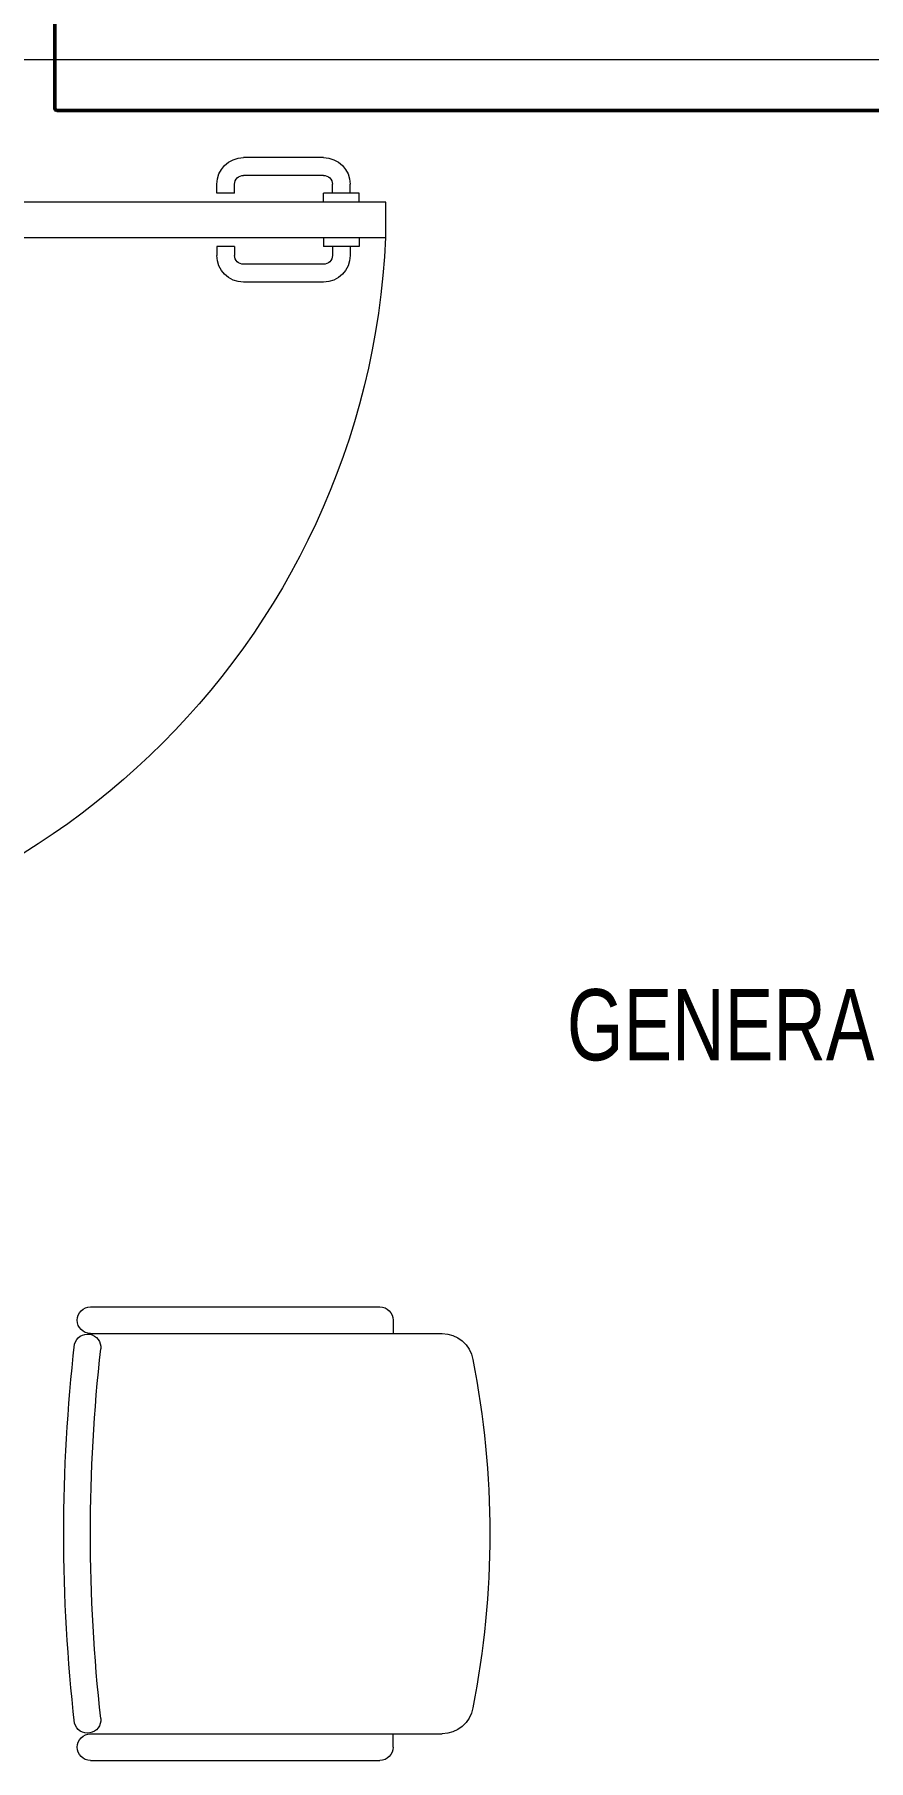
# Model space of a CAD drawing. Header units: millimetres. Extents: x -160614 to 59925, y -157025 to 0.
# Drawn here: x -126196 to -125257, y -114965 to -113024 of the extents above; entities that cross this region are included whole.
import ezdxf

# ---------------------------------------------------------------- set-up
doc = ezdxf.new("R2010")
doc.units = ezdxf.units.MM
doc.header["$LTSCALE"] = 8
for name, color, linetype, lineweight in [('72_EGR_BASE_TEXT', 9, 'Continuous', 5), ('72_EGR_EQP_TAG', 9, 'Continuous', 5), ('LOADING', 9, 'Continuous', 5), ('Walls', 9, 'Continuous', 5), ('Wooden Joinery', 9, 'Continuous', 5)]:
    doc.layers.add(name, color=color, linetype=linetype, lineweight=lineweight)
doc.layers.add('REF', color=42, linetype='Continuous')
doc.styles.add('X3G_ENTITY_258862', font='swisscl.ttf', dxfattribs={"height": 200})

# ---------------------------------------------------------------- blocks, each defined once
blk = doc.blocks.new('A$C72370EFE')
at = {"layer": 'Wooden Joinery'}
for p, q in [((-0.01, -0.03), (-0.01, -0.07)), ((0, -0.03), (-0.01, -0.03)), ((0.04, -0.03), (0.05, -0.03)), ((0.05, -0.03), (0.05, -0.07)), ((-0.01, -0.04), (-0.02, -0.04)), ((0.05, -0.04), (0.06, -0.04)), ((-0.05, -0.07), (-0.05, -0.16)), ((-0.03, -0.07), (-0.03, -0.16)), ((-0.01, -0.06), (-0.02, -0.06)), ((0, -0.07), (-0.01, -0.07)), ((0.04, -0.07), (0.05, -0.07)), ((0.05, -0.06), (0.06, -0.06)), ((0.07, -0.07), (0.07, -0.16)), ((0.09, -0.07), (0.09, -0.16)), ((-0.01, -0.17), (-0.02, -0.17)), ((-0.01, -0.17), (-0.01, -0.19)), ((0.05, -0.17), (0.06, -0.17)), ((0.05, -0.17), (0.05, -0.19)), ((-0.01, -0.19), (-0.02, -0.19)), ((0.05, -0.19), (0.06, -0.19))]:
    blk.add_line(p, q, dxfattribs=at)
for centre, radius, start, end in [((-0.02, -0.07), 0.03, 90, 180), ((0.06, -0.07), 0.03, 0, 90), ((-0.02, -0.07), 0.01, 90, 180), ((0.06, -0.07), 0.01, 0, 90), ((-0.02, -0.16), 0.03, 180, 270), ((-0.02, -0.16), 0.01, 180, 270), ((0.06, -0.16), 0.01, 270, 0), ((0.06, -0.16), 0.03, 270, 0)]:
    blk.add_arc(centre, radius, start, end, dxfattribs=at)
blk = doc.blocks.new('A$C5DAD61B4')
at = {"layer": 'Wooden Joinery'}
for points in [[(80, 959.1), (80, 969.1), (10, 979.1), (10, 959.1)], [(940, 959.1), (940, 969.1), (1010, 979.1), (1010, 959.1)], [(70, 859.1), (70, 849.1), (0, 839.1), (0, 859.1)], [(120, 859.1), (120, 0), (80, 0), (80, 859.1)], [(950, 859.1), (950, 849.1), (1020, 839.1), (1020, 859.1)]]:
    blk.add_lwpolyline(points, close=True, dxfattribs=at)
for points in [[(45, 859.1), (45, 959.1), (20, 959.1), (20, 859.1), (45, 859.1)], [(45, 859.1), (80, 859.1), (80, 899.1), (90, 899.1), (90, 959.1), (45, 959.1), (45, 859.1)], [(975, 859.1), (940, 859.1), (940, 899.1), (930, 899.1), (930, 959.1), (975, 959.1), (975, 859.1)], [(975, 859.1), (975, 959.1), (1000, 959.1), (1000, 859.1), (975, 859.1)]]:
    blk.add_lwpolyline(points, dxfattribs=at)
blk.add_arc((80, 859.1), 860, 272.666, 0, dxfattribs=at)
at = {"layer": 'Wooden Joinery', "xscale": 999.9999999998854, "yscale": 999.9999999998854, "zscale": 999.9999999998854, "rotation": 180}
blk.add_blockref('A$C72370EFE', (120, 0), dxfattribs=at)
blk = doc.blocks.new('GF21016-P')
at = {"layer": 'LOADING', "extrusion": (-1.24384e-09, -1.20261e-09, -1)}
for p, q in [((0.0128, 0.0179), (0.0128, 0.4136)), ((0.4628, 0.0179), (0.4628, 0.4136)), ((-0.0022, 0.3585), (0.0128, 0.3585)), ((0.4778, 0.3585), (0.4628, 0.3585)), ((-0.0172, 0.0179), (-0.0172, 0.3435)), ((0.4928, 0.0179), (0.4928, 0.3435)), ((0.4778, 0.0029), (0.4778, 0.0029))]:
    blk.add_line(p, q, dxfattribs=at)
for centre, radius, start, end in [((-0.2378, -0.5362), 1.0036, 78.7568, 101.2432), ((-0.0478, 0.4136), 0.035, 0, 80.6557), ((-0.4278, 0.4136), 0.035, 99.3443, 180), ((0.0022, 0.3435), 0.015, 0, 90), ((-0.4778, 0.3435), 0.015, 90, 180), ((-0.0284, 0.0145), 0.015, 284.3864, 95.5209), ((-0.2378, 1.8928), 1.8749, 263.6341, 276.3659), ((-0.4471, 0.0145), 0.015, 84.4791, 255.6136), ((0.0022, 0.0179), 0.015, 270, 0), ((0.0022, 0.0179), 0.015, 180, 270), ((-0.2378, 1.8734), 1.8855, 263.5119, 276.4881), ((-0.4778, 0.0179), 0.015, 270, 0), ((-0.4778, 0.0179), 0.015, 180, 270)]:
    blk.add_arc(centre, radius, start, end, dxfattribs=at)
blk = doc.blocks.new('GF1')
at = {"layer": 'Walls', "color": 9}
blk.add_line((-122507.8, -113052.6), (-126659.6, -113052.6), dxfattribs=at)
at = {"layer": 'LOADING', "color": 9, "extrusion": (-1.86519e-05, -4.75185e-05, 1), "xscale": 1000.000000000001, "yscale": 1000.000000000001, "zscale": -1000.000000000001, "rotation": 269.9999749024568}
blk.add_blockref('GF21016-P', (-126150.6, -114471.9, 7.8), dxfattribs=at)
at = {"layer": 'Wooden Joinery', "color": 9, "xscale": -1, "rotation": 90}
blk.add_blockref('A$C5DAD61B4', (-125800.5, -113132.6), dxfattribs=at)
at = {"layer": '72_EGR_BASE_TEXT', "color": 9, "insert": (-124993, -114097.5, 0), "char_height": 80, "attachment_point": 2, "style": 'X3G_ENTITY_258862'}
blk.add_mtext('GENERAL CONSULT ROOM (5)', dxfattribs=at)

msp = doc.modelspace()

# ---------------------------------------------------------------- linework, layer by layer
at = {"layer": 'REF', "lineweight": 50}
for p, q in [((-126173, -111407.8), (-126173, -113107)), ((-126170.5, -113109.5), (-124993.5, -113109.5))]:
    msp.add_line(p, q, dxfattribs=at)
at = {"layer": 'REF', "lineweight": 50, "ltscale": 1.034}
msp.add_arc((-126170.5, -113107), 2.5, 180, 270, dxfattribs=at)

# ---------------------------------------------------------------- block references
at = {"layer": '72_EGR_EQP_TAG'}
msp.add_blockref('GF1', (0, 0), dxfattribs=at)

doc.saveas('drawing.dxf')
